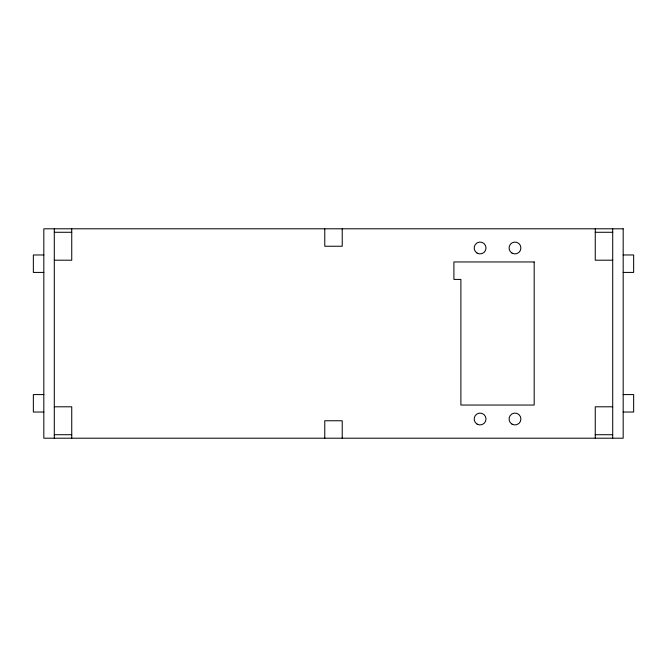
<?xml version="1.0" encoding="UTF-8"?>
<svg xmlns="http://www.w3.org/2000/svg" width="667" height="667" viewBox="0 0 667 667"><rect width="100%" height="100%" fill="white"/><g stroke="black" fill="none" stroke-linecap="round" stroke-linejoin="round"><path stroke-width="1" d="M54.294 232.283L71.744 232.283M595.256 232.283L612.706 232.283M43.822 254.969L33.35 254.969L33.35 272.419L43.822 272.419M623.178 254.969L633.65 254.969L633.65 272.419L623.178 272.419M54.294 260.205L71.744 260.205L71.744 228.798M612.706 260.205L595.256 260.205L595.256 228.798M43.822 394.581L33.35 394.581L33.35 412.031L43.822 412.031M623.178 394.581L633.65 394.581L633.65 412.031L623.178 412.031M54.294 406.795L71.744 406.795L71.744 438.202M612.706 406.795L595.256 406.795L595.256 438.202M54.294 434.717L71.744 434.717M595.256 434.717L612.706 434.717M612.706 228.798L612.706 438.202M342.229 228.798L342.229 246.248L324.771 246.248L324.771 228.798M342.229 438.202L342.229 420.752L324.771 420.752L324.771 438.202M54.294 228.798L54.294 438.202M623.178 228.798L43.822 228.798L43.822 438.202L623.178 438.202L623.178 228.798M534.184 261.956L453.91 261.956L453.91 279.406L460.889 279.406L460.889 405.044L534.184 405.044L534.184 261.956M477.122 424.145A5.936 5.936 0 0 0 486.018 419.009A5.936 5.936 0 0 0 477.122 413.873A5.936 5.936 0 0 0 477.122 424.145M512.023 424.145A5.936 5.936 0 0 0 520.919 419.009A5.936 5.936 0 0 0 512.023 413.873A5.936 5.936 0 0 0 512.023 424.145M512.023 253.127A5.936 5.936 0 0 0 520.919 247.991A5.936 5.936 0 0 0 512.023 242.855A5.936 5.936 0 0 0 512.023 253.127M477.122 253.127A5.936 5.936 0 0 0 486.018 247.991A5.936 5.936 0 0 0 477.122 242.855A5.936 5.936 0 0 0 477.122 253.127"/></g></svg>
